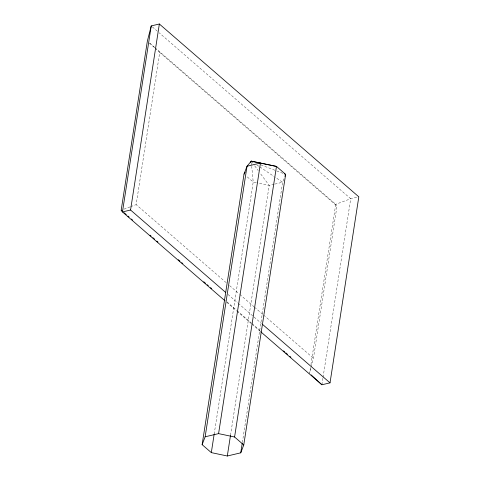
<?xml version="1.0" encoding="UTF-8"?>
<svg xmlns="http://www.w3.org/2000/svg" width="480" height="480" viewBox="0 0 480 480"><rect width="100%" height="100%" fill="white"/><g stroke="black" fill="none" stroke-linecap="round" stroke-linejoin="round"><path stroke-width="0.36" stroke-dasharray="2.4 1.8" d="M226.212 282.672L136.146 204.63L159.708 52.428L155.412 48.48M214.176 434.136L253.206 182.034L251.724 166.368M230.514 435.3L269.196 185.418L259.998 172.986M242.352 442.476L282.636 182.244L284.394 177.654M310.476 367.518L309.564 373.428L311.04 367.644M310.932 364.566L335.742 204.312L155.286 47.946M311.226 366.924L313.44 358.254L337.002 206.052L335.742 204.312L350.706 198.744L358.818 196.83M321.906 384.768L322.938 378.096M323.052 377.358L350.706 198.744L159.18 32.79M123.906 209.184L130.026 206.91M130.704 206.652L136.146 204.63M274.152 184.248L269.196 185.418L256.842 182.808M274.86 184.08L282.636 182.244L274.632 176.868M256.11 182.652L253.206 182.034L246.726 176.424M260.868 164.85L276.012 170.676M276.702 170.94L282.9 173.322M256.776 164.874L259.236 166.524M259.854 166.938L274.02 176.454M152.376 26.898L158.61 32.298M149.628 43.044L154.716 47.46M159.708 52.428L337.002 206.052M229.608 285.612L239.238 293.958M239.802 294.45L253.968 306.72M254.532 307.212L263.028 314.574M263.598 315.066L313.44 358.254M228.024 294.474L237.654 302.82M238.218 303.312L261.456 323.442M226.968 301.86L236.586 310.194M237.15 310.686L251.298 322.938M251.862 323.43L260.346 330.78M226.71 302.28L236.34 310.626M236.91 311.118L251.64 323.886M252.21 324.378L260.142 331.248M149.514 43.056L154.878 47.988M251.232 161.148L252.984 163.518M254.736 165.882L258.246 170.622M251.37 162.642L251.652 165.624"/><path stroke-width="0.72" d="M225.012 300.81L122.448 211.938L121.182 210.198L147.366 41.088L151.242 25.914L159.354 24L358.818 196.83L330.018 382.854L321.906 384.768L260.706 331.74M151.242 25.914L122.448 211.938L130.56 210.024L225.756 292.512M130.56 210.024L159.354 24M202.134 444.666L244.026 174.084L247.038 166.218L251.232 161.148L276.474 166.422L285.648 174.378L243.762 444.96L240.75 452.826L227.31 456L211.314 452.616L202.134 444.666L205.146 436.794L247.038 166.218L260.478 163.044L218.586 433.626L205.146 436.794M211.314 452.616L214.176 434.136M227.31 456L230.514 435.3M243.762 444.96L234.582 437.004L276.474 166.422L251.232 161.148L250.512 162.444M240.75 452.826L242.238 443.22M284.898 176.346L285.648 174.378L284.274 173.85M244.026 174.084L245.106 172.14M218.586 433.626L234.582 437.004M251.232 161.148L253.296 161.94M262.584 324.426L330.018 382.854M121.182 210.198L122.316 211.182M124.014 212.652L126.276 214.608M127.974 216.084L129.102 217.062M131.37 219.024L132.498 220.002M150.036 235.2L151.164 236.178M152.862 237.648L154.56 239.118M156.822 241.08L157.956 242.058M178.32 259.704L180.018 261.174M181.716 262.65L182.844 263.628M203.778 281.766L205.476 283.236M207.168 284.706L208.302 285.684M210.564 287.646L211.698 288.624M283.542 350.88L284.67 351.858M285.804 352.836L287.502 354.312M289.764 356.268L290.892 357.252M311.172 374.904L321.906 384.768"/></g></svg>
